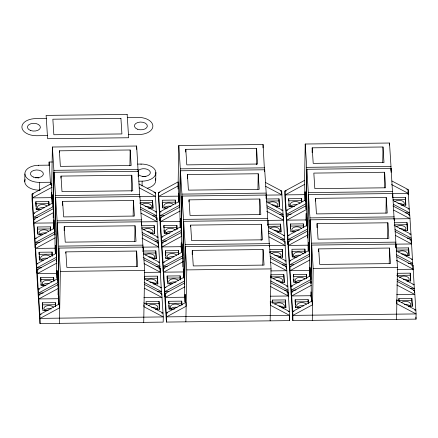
<?xml version="1.0" encoding="UTF-8"?>
<svg xmlns="http://www.w3.org/2000/svg" width="438" height="438" viewBox="0 0 438 438"><rect width="100%" height="100%" fill="white"/><g stroke="black" fill="none" stroke-linecap="round" stroke-linejoin="round"><path stroke-width="0.66" d="M24.763 181.781L24.9 173.99A14.273 8.552 1 0 1 38.615 165.268L49.313 165.142L49.302 165.63M35.993 206.397L35.861 201.732L48.826 201.573L49.078 205.46M37.454 228.554L37.482 226.994L50.447 226.84L50.693 230.727M38.604 165.756L38.615 165.268M40.241 190.152L39.573 190.163L39.71 182.372A14.273 8.552 1 0 1 24.9 173.99M52.314 255.995L52.067 252.107L39.097 252.261L39.064 254.336L52.029 254.182L52.155 256.126M40.805 281.546L40.718 277.522L53.682 277.369L53.934 281.256M144.31 284.388L161.775 293.597L163.27 316.92L163.177 322.111L40.006 323.572L40.093 318.377L38.599 295.053L58.227 284.437L58.692 304.864M42.552 308.752L42.338 302.789L55.303 302.636L55.555 306.523M49.051 165.422L49.111 162.033L52.516 161.994M48.875 204.951L48.826 201.573M50.365 184.677L50.408 182.246L39.71 182.372M50.534 230.864L50.447 226.84M51.481 198.956L51.591 192.463M51.706 185.969L52.385 147.015L136.661 146.013L138.123 171.357M52.593 203.144L52.264 194.718L52.127 202.509L51.821 197.653L51.75 183.374L32.122 193.996L32.029 199.186L33.523 222.509L33.616 217.314L32.122 193.996L33.463 193.979M52.029 254.182L52.067 252.107M52.927 206.703L52.998 202.81L33.365 213.426L34.706 213.41M53.201 209.293L53.879 170.333L52.385 147.015M53.212 217.73L54.005 172.276L138.282 171.28L139.733 197.297M53.83 229.069L53.37 208.641L33.742 219.257L33.649 224.453L35.144 247.777L35.237 242.581L33.742 219.257L35.084 219.241M53.748 227.776L53.885 219.98L54.213 228.412M53.732 280.747L53.682 277.369M54.821 234.56L55.5 195.6L54.005 172.276M54.969 235.201L55.626 197.543L139.903 196.547L141.397 219.865L141.315 224.579M55.834 253.673L55.506 245.247L55.369 253.038L55.057 248.182L54.991 233.903L35.358 244.524L35.27 249.72L36.765 273.038L36.852 267.848L35.358 244.524L36.699 244.508M55.391 306.655L55.303 302.636M56.414 261.125L57.121 220.861L55.626 197.543M56.349 274.106L56.403 270.859M56.573 261.119L57.247 222.805L141.523 221.809L142.98 247.152M57.455 278.94L57.126 270.514L56.989 278.305L56.677 273.443L56.611 259.17L36.978 269.792L36.891 274.982L38.385 298.305L38.473 293.11L36.978 269.792L38.32 269.775M59.354 152.172L59.376 150.82L130.168 149.982L131.165 165.531L60.373 166.369L59.376 150.82M57.811 281.201L57.854 278.606L38.226 289.222L39.568 289.206M58.035 286.386L58.741 246.129L57.247 222.805M58.046 294.823L58.862 248.072L143.138 247.076L144.633 270.399L143.73 322.341M58.61 303.567L58.747 295.776L59.07 304.207M60.959 178.118L60.997 176.087L131.789 175.249L132.785 190.793L61.993 191.63L60.997 176.087M59.453 323.343L60.356 271.396L58.862 248.072M62.546 205.417L62.618 201.349L133.409 200.511L134.406 216.06L63.614 216.898L62.618 201.349M64.167 230.678L64.233 226.616L135.03 225.778L136.026 241.327L65.235 242.165L64.233 226.616M65.831 253.235L65.853 251.877L136.645 251.04L137.647 266.589L66.85 267.426L65.853 251.877M129.9 165.564L130.168 149.982M131.504 191.51L131.789 175.249M133.136 216.093L133.409 200.511M134.756 241.36L135.03 225.778M136.607 149.38L136.661 146.013M136.377 266.627L136.645 251.04M138.189 176.667L138.282 171.28M141.036 164.546L141.041 164.058L137.702 164.097M142.054 186.03L142.142 181.157A14.273 8.552 1 0 0 155.857 172.441A14.273 8.552 1 0 0 141.041 164.058M141.463 225.176L141.523 221.809M143.056 251.79L143.138 247.076M153.13 283.972L157.91 283.917L157.412 276.143L144.447 276.296L144.409 278.376L157.373 278.223L157.746 284.054M152.889 208.258L152.55 200.347L140.269 200.494M154.51 233.52L154.171 225.614L141.89 225.756M155.271 193.837L155.293 192.534L139.038 183.965M155.72 180.232L155.857 172.441M156.131 258.787L155.791 250.875L142.826 251.034M156.722 219.756L155.293 192.534L153.952 192.55M156.881 219.75L156.913 217.801L140.658 209.227M157.373 278.223L157.412 276.143M158.342 245.017L156.913 217.801L155.572 217.817M158.468 246.961L158.534 243.068L142.279 234.494M159.366 309.316L159.032 301.41L146.062 301.563L146.27 304.799M159.985 268.987L158.534 243.068L157.193 243.085M160.084 272.228L160.155 268.33L143.899 259.761M161.595 294.9L160.155 268.33L158.813 268.346M161.753 294.894L161.775 293.597L160.434 293.613M177.111 229.233L176.864 225.346L163.894 225.499L163.861 227.574L176.826 227.421L176.952 229.364M165.646 255.431L165.515 250.76L178.48 250.607L178.731 254.494M167.349 281.995L167.135 276.028L180.1 275.874L180.352 279.762M270.728 282.893L288.188 292.102L289.682 315.42L289.595 320.616L166.418 322.072L166.511 316.882L165.016 293.559L184.644 282.937L184.71 297.216L185.022 302.072L185.159 294.281L185.488 302.707M168.729 302.85L168.756 301.295L181.721 301.141L181.967 305.029M175.331 204.103L175.244 200.078L162.279 200.232L162.777 208.006L167.551 207.951M176.826 227.421L176.864 225.346M178.042 189.019L178.803 145.515L263.079 144.518L264.514 171.209M178.627 202.307L178.167 181.879L158.534 192.496L158.446 197.691L159.941 221.015L160.034 215.819L158.534 192.496L159.875 192.479M178.545 201.015L178.682 193.218L179.011 201.65M178.529 253.985L178.48 250.607M179.629 207.147L180.297 168.838L178.803 145.515M180.248 227.574L179.788 207.141L180.423 170.782L264.7 169.785L266.195 193.103L266.101 198.491M180.166 226.276L180.303 218.485L180.631 226.911M180.188 279.898L180.1 275.874M181.009 227.875L181.031 226.577L161.403 237.199L162.744 237.182M181.201 235.009L181.918 194.105L180.423 170.782M181.135 247.99L181.222 242.8M181.359 235.003L182.038 196.049L266.315 195.047L267.777 220.391M182.235 252.83L181.923 243.752L181.786 251.543L181.474 246.682L181.403 232.408L161.775 243.03L161.688 248.22L163.182 271.544L163.27 266.348L161.775 243.03L163.117 243.013M181.808 305.16L181.721 301.141M182.586 255.737L182.651 251.845L163.024 262.461L164.365 262.444M182.854 258.327L183.533 219.367L182.038 196.049M182.865 266.764L183.659 221.31L267.936 220.314L269.386 246.331M183.489 278.103L183.024 257.675L163.396 268.291L163.303 273.487L164.797 296.811L164.891 291.615L163.396 268.291L164.737 268.275M183.407 276.811L183.538 269.014L183.867 277.446M185.745 152.035L185.794 149.325L256.586 148.487L257.582 164.031L186.791 164.869L185.794 149.325M184.475 283.594L185.154 244.634L183.659 221.31M184.622 284.235L185.279 246.578L269.556 245.581L271.051 268.899L270.147 320.846M187.344 178.655L187.415 174.587L258.206 173.749L259.203 189.298L188.411 190.136L187.415 174.587M185.865 321.842L186.774 269.896L185.279 246.578M188.997 201.885L189.03 199.854L259.827 199.016L260.824 214.565L190.026 215.403L189.03 199.854M190.629 226.473L190.65 225.121L261.442 224.278L262.439 239.827L191.647 240.665L190.65 225.121M192.2 254.451L192.271 250.383L263.063 249.545L264.059 265.094L193.267 265.932L192.271 250.383M256.301 164.748L256.586 148.487M257.933 189.336L258.206 173.749M259.553 214.598L259.827 199.016M261.163 240.544L261.442 224.278M263.019 147.885L263.079 144.518M262.789 265.127L263.063 249.545M264.672 171.132L264.7 169.785M266.26 198.414L266.315 195.047M267.842 225.701L267.936 220.314M281.848 307.733L285.943 307.684L285.445 299.91L272.48 300.063L272.441 302.143L285.412 301.99L285.784 307.821M279.307 206.758L278.968 198.852L266.687 199M280.928 232.025L280.588 224.119L267.623 224.272M281.667 193.634L281.711 191.039L265.455 182.465M282.543 257.292L282.209 249.381L269.923 249.529M283.172 216.312L281.711 191.039L280.369 191.056M283.249 220.851L283.331 216.306L267.076 207.732M284.163 282.554L283.824 274.648L270.859 274.801M284.793 241.573L283.331 216.306L281.99 216.323M284.914 243.517L284.952 241.568L268.691 233M285.412 301.99L285.445 299.91M286.375 268.79L284.952 241.568L283.61 241.584M286.534 268.784L286.572 266.835L270.312 258.261M301.864 201.825L301.656 198.584L288.691 198.737L288.658 200.812L301.623 200.659L301.705 201.956M287.985 294.703L288.067 290.159L286.572 266.835L285.231 266.851M288.122 295.995L288.188 292.102L286.846 292.113M290.443 228.669L290.312 224.004L303.277 223.851L303.529 227.733M306.764 278.267L306.518 274.38L293.553 274.533L293.515 276.608L306.48 276.455L306.605 278.398M397.146 281.399L414.605 290.602L416.1 313.926L416.007 319.121L292.836 320.578L292.923 315.382L291.429 292.064L311.062 281.442L311.522 301.875M295.3 304.465L295.168 299.795L308.138 299.641L308.385 303.529M301.623 200.659L301.656 198.584M303.326 227.223L303.277 223.851M305.045 200.812L304.585 180.379L305.215 144.02L389.497 143.023L390.992 166.341L390.92 170.382M304.963 199.514L305.1 191.724L305.428 200.155M304.985 253.137L304.897 249.112L291.932 249.266L292.431 257.04L297.205 256.986M305.795 201.765L305.828 199.816L286.2 210.437L287.542 210.421M305.987 208.899L306.709 167.343L305.215 144.02M305.943 220.582L306.063 213.437M306.146 208.893L306.835 169.287L391.112 168.285L392.574 193.629M306.666 226.079L306.2 205.646L286.572 216.268L286.479 221.458L287.974 244.782L288.067 239.586L286.572 216.268L287.914 216.252M306.584 224.782L306.715 216.991L307.033 226.068M306.48 276.455L306.518 274.38M307.377 228.975L307.449 225.083L287.815 235.699L289.157 235.682M307.651 231.565L308.33 192.605L306.835 169.287M307.695 238.053L308.456 194.549L392.733 193.552L394.167 220.243M308.286 251.341L307.821 230.914L288.193 241.53L288.1 246.725L289.595 270.049L289.688 264.853L288.193 241.53L289.534 241.513M308.199 250.049L308.336 242.252L308.664 250.684M308.182 303.019L308.138 299.641M309.283 256.181L309.951 217.872L308.456 194.549M309.901 276.608L309.442 256.175L310.077 219.816L394.353 218.819L395.848 242.137L395.755 247.525M309.819 275.31L309.956 267.519L310.285 275.945M312.124 152.572L312.206 147.825L383.004 146.987L384 162.536L313.203 163.374L312.206 147.825M310.662 276.909L310.684 275.611L291.056 286.233L292.398 286.217M310.87 283.397L311.571 243.139L310.077 219.816M310.788 297.024L310.881 291.834M311.029 283.391L311.697 245.077L395.974 244.081L397.469 267.404L396.56 319.351M311.44 300.577L311.577 292.787L311.894 301.864M312.25 304.125L312.305 300.879L292.677 311.495L294.018 311.478M312.283 320.348L313.192 268.401L311.697 245.077M315.398 201.069L315.448 198.359L386.239 197.522L387.236 213.065L316.444 213.903L315.448 198.359M316.997 227.689L317.068 223.621L387.86 222.783L388.856 238.332L318.065 239.17L317.068 223.621M318.64 251.598L318.689 248.888L389.481 248.05L390.477 263.599L319.685 264.437L318.689 248.888M382.73 162.575L383.004 146.987M384.35 187.836L384.619 172.254L313.827 173.092L314.823 188.641L385.615 187.803L384.619 172.254M385.971 213.103L386.239 197.522M387.586 238.371L387.86 222.783M389.459 145.044L389.497 143.023M389.207 263.632L389.481 248.05M391.041 172.326L391.112 168.285M392.662 197.593L392.733 193.552M394.331 220.166L394.353 218.819M395.914 247.448L395.974 244.081M406.645 280.972L410.74 280.922L410.242 273.153L397.277 273.307L397.239 275.382L410.209 275.228L410.581 281.059M408.265 306.239L412.361 306.189L411.862 298.415L398.898 298.568L398.859 300.649L411.824 300.495L412.202 306.326M405.719 205.263L405.385 197.357L392.421 197.511M407.34 230.53L407.006 222.619L394.72 222.767M408.035 194.74L408.128 189.544L391.868 180.971M408.961 255.792L408.621 247.886L396.341 248.028M409.579 215.463L408.128 189.544L406.787 189.561M410.209 275.228L410.242 273.153M411.162 242.674L411.244 238.13L409.749 214.806L392.886 205.92M411.32 242.668L411.364 240.073L395.109 231.499M411.824 300.495L411.862 298.415M412.815 265.992L411.364 240.073L410.023 240.09M412.908 269.885L412.985 265.34L396.729 256.767M414.447 290.608L412.985 265.34L411.643 265.357M414.572 292.551L414.605 290.602L413.264 290.618M52.002 187.261L32.368 197.883L51.821 197.653M53.622 212.529L33.989 223.145L53.436 222.915M55.237 237.79L35.609 248.412L55.057 248.182M178.414 185.767L158.786 196.383L178.233 196.153M56.858 263.057L37.23 273.673L56.677 273.443M179.788 207.141L160.155 217.763L160.067 222.958L161.562 246.276L161.649 241.086L160.155 217.763L161.496 217.746M180.034 211.028L160.407 221.65L179.854 221.42M58.478 288.319L38.851 298.94L58.298 298.711M181.655 236.296L162.027 246.917L181.474 246.682M304.585 180.379L284.952 191.001L284.864 196.197L286.359 219.515L286.447 214.324L284.952 191.001L286.293 190.984M304.832 184.267L285.204 194.888L304.651 194.658M183.276 261.563L163.642 272.179L183.095 271.949M306.452 209.534L286.819 220.155L306.272 219.925M184.896 286.824L165.263 297.446L184.71 297.216M308.073 234.801L288.439 245.417L307.892 245.187M309.442 256.175L289.814 266.797L289.721 271.993L291.215 295.311L291.308 290.12L289.814 266.797L291.155 266.78M309.688 260.062L290.06 270.684L309.507 270.454M311.308 285.33L291.681 295.951L311.128 295.716M46.324 118.501L35.626 118.627A14.273 8.552 1 0 0 21.911 127.343A14.273 8.552 1 0 0 36.721 135.725L47.419 135.599M127.359 117.537L138.052 117.411A14.273 8.552 1 0 1 152.862 125.794A14.273 8.552 1 0 1 139.153 134.515L128.454 134.641M53.879 170.333L138.156 169.336M180.297 168.838L264.574 167.842M306.709 167.343L390.992 166.341M138.797 181.201L142.142 181.157M55.5 195.6L139.777 194.603M181.918 194.105L266.195 193.103M308.33 192.605L392.607 191.609M139.448 196.613L155.545 196.421L139.289 187.853M265.866 195.118L281.962 194.926L265.702 186.353M392.278 193.623L408.375 193.432L391.517 184.54M35.823 203.807L48.788 203.654M140.231 202.57L152.517 202.427M162.241 202.312L175.205 202.159M266.649 201.075L278.929 200.927M393.067 199.58L405.347 199.432M41.134 209.446L36.359 209.501L35.861 201.732M148.274 208.176L153.048 208.121L152.55 200.347M275.371 206.676L279.466 206.626L278.968 198.852M294.648 206.446L289.19 206.512L288.691 198.737M401.104 205.187L405.884 205.132L405.385 197.357M155.2 211.987L156.541 211.97L139.684 203.079M161.124 211.915L159.782 211.932L179.41 201.31L179.662 205.198L160.034 215.819L164.053 215.77M281.618 210.492L282.959 210.475L266.698 201.902M408.03 208.992L409.371 208.975L393.116 200.407M37.641 217.27L33.616 217.314L53.244 206.698L52.998 202.81M152.769 215.907L156.788 215.857L140.532 207.284M279.855 214.401L283.205 214.363L266.95 205.789M291.144 214.27L286.447 214.324L306.08 203.703L305.828 199.816M405.599 212.912L409.623 212.863L393.368 204.294M408.408 214.823L409.749 214.806M57.121 220.861L141.397 219.865M183.533 219.367L267.815 218.37M309.951 217.872L394.227 216.876M141.069 221.88L157.165 221.688L140.905 213.114M267.487 220.38L283.578 220.194L266.72 211.302M393.899 218.885L409.995 218.693L393.74 210.125M50.408 228.921L37.444 229.074L37.734 233.607M141.852 227.837L154.138 227.689M268.27 226.342L280.55 226.194M290.274 226.079L303.244 225.926M394.682 224.842L406.968 224.699M42.754 234.713L37.98 234.768L37.482 226.994M150.573 233.438L154.669 233.388L154.171 225.614M169.851 233.208L164.392 233.273L163.894 225.499M276.991 231.937L281.087 231.888L280.588 224.119M295.59 231.718L290.81 231.773L290.312 224.004M403.409 230.443L407.504 230.393L407.006 222.619M36.327 238.677L34.985 238.694L54.619 228.072L54.865 231.959L35.237 242.581L39.929 242.526M156.82 237.254L158.162 237.237L141.907 228.663M283.233 235.754L284.574 235.737L268.319 227.169M409.65 234.259L410.992 234.242L394.134 225.356M155.057 241.163L158.408 241.124L142.153 232.551M166.347 241.026L161.649 241.086L181.283 230.465L181.031 226.577M280.802 239.674L284.826 239.624L268.571 231.056M292.091 239.542L288.067 239.586L307.695 228.97L307.449 225.083M407.22 238.179L411.244 238.13L394.983 229.556M58.741 246.129L143.018 245.132M185.154 244.634L269.43 243.637M311.571 243.139L395.848 242.137M142.689 247.141L158.786 246.955L141.923 238.064M269.102 245.647L285.198 245.455L268.943 236.887M395.519 244.152L411.616 243.961L395.361 235.387M143.472 253.104L155.753 252.956M165.482 252.841L178.447 252.688M269.89 251.604L282.171 251.461M291.894 251.346L304.859 251.193M396.302 250.109L408.588 249.961M43.691 259.986L39.601 260.035L39.097 252.261M152.194 258.699L156.289 258.65L155.791 250.875M170.793 258.48L166.013 258.535L165.515 250.76M278.612 257.205L282.707 257.155L282.209 249.381M405.03 255.71L409.119 255.661L408.621 247.886M37.947 263.944L36.606 263.961L56.234 253.339L56.486 257.226L36.852 267.848L41.55 267.788M158.441 262.515L159.782 262.499L143.522 253.93M284.853 261.021L286.195 261.004L269.337 252.113M290.777 260.949L289.436 260.966L309.069 250.344L309.316 254.232L289.688 264.853L293.712 264.804M411.271 259.526L412.612 259.51L396.357 250.936M156.005 266.435L160.029 266.386L143.171 257.5M167.294 266.304L163.27 266.348L182.903 255.732L182.651 251.845M282.422 264.941L286.447 264.891L270.186 256.318M408.167 263.452L412.859 263.397L396.604 254.823M60.356 271.396L144.633 270.399M186.774 269.896L271.051 268.899M313.192 268.401L397.469 267.404M144.31 272.409L160.401 272.217L144.146 263.649M270.722 270.914L286.819 270.722L270.564 262.148M397.14 269.414L413.237 269.228L396.374 260.336M40.685 279.603L53.65 279.449M167.097 278.108L180.062 277.955M270.826 276.876L283.791 276.723M45.995 285.242L41.216 285.297L40.718 277.522M172.408 283.747L167.634 283.802L167.135 276.028M280.232 282.472L284.322 282.422L283.824 274.648M299.51 282.242L294.051 282.307L293.553 274.533M160.056 287.782L161.398 287.766L144.54 278.875M165.98 287.711L164.639 287.728L184.272 277.106L184.518 280.993L164.891 291.615L168.915 291.566M286.474 286.288L287.815 286.271L270.356 277.062M412.892 284.788L414.233 284.771L396.768 275.568M43.17 293.055L38.473 293.11L58.106 282.494L57.854 278.606M157.625 291.703L161.649 291.653L144.19 282.444M284.711 290.197L288.067 290.159L270.602 280.95M296 290.06L291.308 290.12L310.936 279.499L310.684 275.611M410.455 288.708L414.479 288.658L397.02 279.455M39.94 295.037L38.599 295.053L38.506 300.249L40.006 323.572M166.358 293.542L165.016 293.559L164.923 298.754L166.418 322.072M292.77 292.047L291.429 292.064L291.341 297.254L292.836 320.578M143.916 297.698L162.022 297.484L144.562 288.275M270.334 296.203L288.439 295.989L270.377 286.463M396.746 294.703L414.852 294.489L396.79 284.968M42.3 304.87L55.27 304.717M146.029 303.638L158.994 303.485M168.718 303.37L181.682 303.216M295.135 301.875L308.1 301.722M48.295 310.498L42.836 310.564L42.338 302.789M155.435 309.228L159.531 309.184L159.032 301.41M174.713 309.004L169.254 309.069L168.756 301.295M300.446 307.514L295.666 307.569L295.168 299.795M41.188 314.473L39.847 314.489L59.475 303.868L59.721 307.755L40.093 318.377L163.27 316.92L144.003 306.759L143.878 304.815M161.677 313.044L163.018 313.033L143.752 302.872M167.601 312.978L166.259 312.995L185.893 302.373L186.139 306.261L166.511 316.882L289.682 315.42L270.416 305.264L270.251 302.669M288.095 311.549L289.436 311.533L270.169 301.377M414.512 310.055L415.848 310.038L396.582 299.877M415.881 317.123L416.007 319.121M397.277 273.307L397.441 275.896M398.898 298.568L399.106 301.809M396.625 300.528L396.833 303.764L416.1 313.926L292.923 315.382L312.557 304.766L312.305 300.879M304.897 249.112L305.144 253M288.866 204.053L289.031 206.643M291.938 251.992L292.228 256.526M293.679 279.203L293.887 282.439M295.426 306.408L295.508 307.706M289.294 315.951L289.595 320.616M270.903 275.447L271.067 278.037M272.48 300.063L272.688 303.304M175.244 200.078L175.49 203.966M162.284 202.958L162.575 207.492M164.026 230.169L164.234 233.405M165.772 257.374L165.854 258.672M168.844 305.313L169.09 309.201M159.64 266.917L159.766 268.916M144.447 276.296L144.655 279.537M49.111 162.033L50.567 184.732M36.113 208.34L36.201 209.638M39.19 256.279L39.436 260.167M40.975 284.136L41.057 285.434M39.573 190.163A14.273 8.552 1 0 1 25.163 179.421M35.336 177.828A6.488 3.887 1 0 1 38.911 177.998M155.381 178.677A14.273 8.552 1 0 1 147.217 188.285M137.74 171.22A6.488 3.887 1 0 1 147.403 169.364A6.488 3.887 1 0 1 148.307 175.463A6.488 3.887 1 0 1 138.216 174.434M142.301 176.563A6.488 3.887 1 0 1 145.881 176.728M37.805 209.359A5.19 3.11 1 0 1 44.227 207.82M38.653 209.627A5.19 3.11 1 0 1 39.551 205.05A5.19 3.11 1 0 1 47.074 206.134M145.088 206.462A5.19 3.11 1 0 1 150.979 208.302M141.83 204.738A5.19 3.11 1 0 1 149.177 203.84A5.19 3.11 1 0 1 150.437 208.302M39.425 234.626A5.19 3.11 1 0 1 46.324 233.208M40.274 234.888A5.19 3.11 1 0 1 41.167 230.317A5.19 3.11 1 0 1 48.689 231.401M147.184 231.68A5.19 3.11 1 0 1 152.594 233.569M143.752 229.742A5.19 3.11 1 0 1 151.017 229.2A5.19 3.11 1 0 1 152.052 233.569M41.041 259.893A5.19 3.11 1 0 1 47.463 258.349M42.267 260.391A5.19 3.11 1 0 1 42.782 255.584A5.19 3.11 1 0 1 50.545 256.947M148.805 256.947A5.19 3.11 1 0 1 153.984 258.551M145.367 255.009A5.19 3.11 1 0 1 152.846 254.571A5.19 3.11 1 0 1 153.327 259.077M42.661 285.154A5.19 3.11 1 0 1 49.083 283.616M43.515 285.423A5.19 3.11 1 0 1 44.408 280.846A5.19 3.11 1 0 1 51.93 281.93M149.949 282.253A5.19 3.11 1 0 1 155.835 284.098M146.692 280.534A5.19 3.11 1 0 1 154.039 279.636A5.19 3.11 1 0 1 155.293 284.098M44.282 310.422A5.19 3.11 1 0 1 51.186 309.004M45.136 310.684A5.19 3.11 1 0 1 46.028 306.107A5.19 3.11 1 0 1 53.551 307.197M151.564 307.52A5.19 3.11 1 0 1 157.456 309.365M148.608 305.538A5.19 3.11 1 0 1 155.873 304.996A5.19 3.11 1 0 1 156.913 309.359M164.217 207.864A5.19 3.11 1 0 1 171.121 206.446M165.444 208.362A5.19 3.11 1 0 1 165.75 203.648A5.19 3.11 1 0 1 173.486 204.639M271.982 204.918A5.19 3.11 1 0 1 277.391 206.807M268.549 202.98A5.19 3.11 1 0 1 276.022 202.542A5.19 3.11 1 0 1 276.504 207.048M165.838 233.131A5.19 3.11 1 0 1 172.26 231.587M167.064 233.629A5.19 3.11 1 0 1 167.579 228.822A5.19 3.11 1 0 1 175.342 230.185M274.062 230.164A5.19 3.11 1 0 1 278.776 231.795M269.868 228.51A5.19 3.11 1 0 1 277.435 227.705A5.19 3.11 1 0 1 278.125 232.315M167.458 258.393A5.19 3.11 1 0 1 173.881 256.854M168.312 258.661A5.19 3.11 1 0 1 169.205 254.084A5.19 3.11 1 0 1 176.728 255.168M274.741 255.496A5.19 3.11 1 0 1 280.632 257.336M271.489 253.772A5.19 3.11 1 0 1 278.836 252.874A5.19 3.11 1 0 1 280.09 257.336M169.079 283.66A5.19 3.11 1 0 1 175.983 282.242M170.305 284.158A5.19 3.11 1 0 1 170.606 279.444A5.19 3.11 1 0 1 178.348 280.435M276.362 280.758A5.19 3.11 1 0 1 282.253 282.603M273.405 278.776A5.19 3.11 1 0 1 280.884 278.338A5.19 3.11 1 0 1 281.366 282.844M170.7 308.927A5.19 3.11 1 0 1 177.122 307.383M171.926 309.425A5.19 3.11 1 0 1 172.435 304.618A5.19 3.11 1 0 1 180.199 305.981M278.924 305.959A5.19 3.11 1 0 1 283.638 307.585M274.725 304.306A5.19 3.11 1 0 1 282.291 303.501A5.19 3.11 1 0 1 282.986 308.111M290.635 206.369A5.19 3.11 1 0 1 296.57 204.738M291.489 206.632A5.19 3.11 1 0 1 292.595 201.973A5.19 3.11 1 0 1 300.139 203.424M397.918 203.467A5.19 3.11 1 0 1 403.809 205.312M394.665 201.748A5.19 3.11 1 0 1 402.013 200.85A5.19 3.11 1 0 1 403.267 205.307M292.255 231.631A5.19 3.11 1 0 1 299.159 230.218M293.11 231.899A5.19 3.11 1 0 1 294.002 227.322A5.19 3.11 1 0 1 301.525 228.406M399.538 228.735A5.19 3.11 1 0 1 405.429 230.58M396.582 226.747A5.19 3.11 1 0 1 403.847 226.211A5.19 3.11 1 0 1 404.887 230.574M293.876 256.898A5.19 3.11 1 0 1 300.298 255.359M295.103 257.396A5.19 3.11 1 0 1 295.612 252.589A5.19 3.11 1 0 1 303.375 253.952M401.635 253.952A5.19 3.11 1 0 1 407.05 255.841M398.202 252.014A5.19 3.11 1 0 1 405.676 251.576A5.19 3.11 1 0 1 406.163 256.082M295.491 282.165A5.19 3.11 1 0 1 301.913 280.621M296.017 282.171A5.19 3.11 1 0 1 297.687 277.687A5.19 3.11 1 0 1 304.996 279.22M403.256 279.22A5.19 3.11 1 0 1 408.665 281.108M399.522 277.544A5.19 3.11 1 0 1 406.869 276.646A5.19 3.11 1 0 1 408.123 281.103M297.112 307.427A5.19 3.11 1 0 1 303.534 305.888M297.966 307.695A5.19 3.11 1 0 1 298.858 303.118A5.19 3.11 1 0 1 306.381 304.202M404.4 304.525A5.19 3.11 1 0 1 410.286 306.37M401.438 302.543A5.19 3.11 1 0 1 408.709 302.006A5.19 3.11 1 0 1 409.744 306.37M127.157 114.427L46.121 115.391L47.616 138.709L128.652 137.751L127.157 114.427M120.926 118.391L52.856 119.202L53.852 134.745L121.923 133.94L120.926 118.391M33.365 177.067A6.488 3.887 1 0 0 43.373 174.121A6.488 3.887 1 0 0 33.945 170.349A6.488 3.887 1 0 0 33.365 177.067M137.444 129.199A6.488 3.887 1 0 0 147.354 126.139A6.488 3.887 1 0 0 137.817 122.476A6.488 3.887 1 0 0 137.444 129.199M30.474 130.464A6.488 3.887 1 0 0 40.389 127.403A6.488 3.887 1 0 0 30.846 123.74A6.488 3.887 1 0 0 30.474 130.464"/></g></svg>
